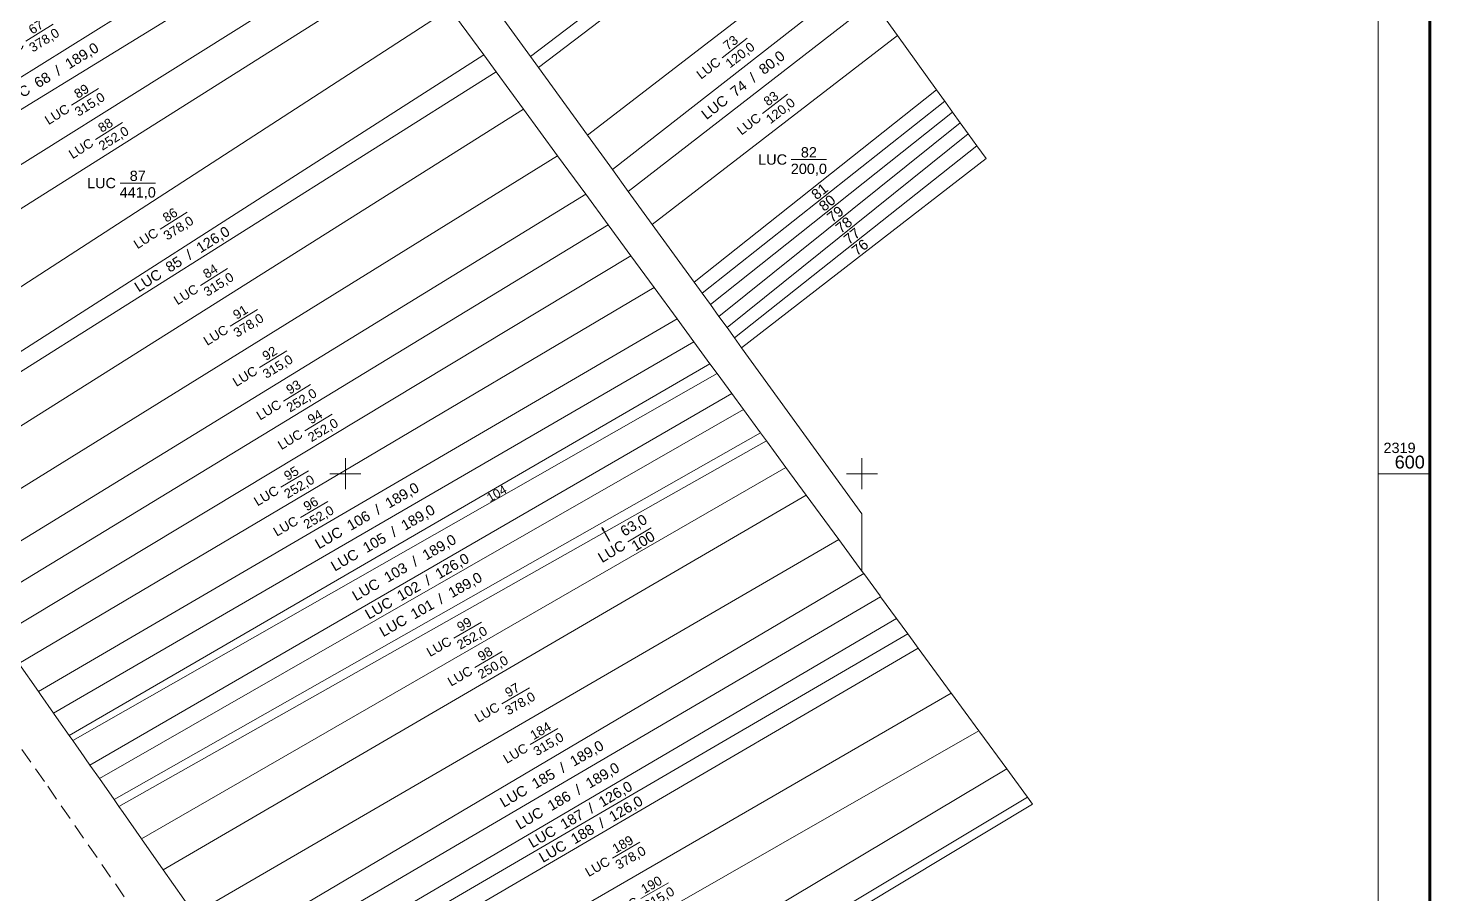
# Model space of a CAD drawing. Header units: metres. Extents: x 591680 to 592121, y 2319362 to 2319832.
# Drawn here: x 591919.3 to 592055, y 2319559.3 to 2319643.2 of the extents above; entities that cross this region are included whole.
import ezdxf
from ezdxf.enums import TextEntityAlignment as Align

# ---------------------------------------------------------------- set-up
doc = ezdxf.new("R2010")
doc.units = ezdxf.units.M
doc.header["$MEASUREMENT"] = 0
doc.linetypes.add('DGN Style 3', pattern=[18.08141, 12.915293, -5.166117])
doc.linetypes.add('{tuong nha}', pattern=[2.3, 1.5, -0.8])
for name, color, linetype, lineweight in [('Level 10', 7, 'Continuous', 0), ('Level 13', 7, 'Continuous', 0), ('Level 2', 7, 'Continuous', 0), ('Level 22', 7, 'Continuous', 0), ('Level 4', 7, 'Continuous', 0), ('Level 63', 7, 'Continuous', 0)]:
    doc.layers.add(name, color=color, linetype=linetype, lineweight=lineweight)
doc.styles.get("Standard").update_dxf_attribs({"font": 'arial.ttf'})
doc.styles.add('Style-Arial', font='arial.ttf')
doc.dimstyles.get("Standard").update_dxf_attribs({"dimtxt": 0.18, "dimasz": 0.18, "dimexe": 0.18, "dimexo": 0.0625, "dimgap": 0.09, "dimtad": 0, "dimtih": 1, "dimtoh": 1, "dimdec": 4, "dimzin": 0, "dimdsep": 46, "dimtxsty": 'Standard', "dimcen": 0.09, "dimadec": 0, "dimazin": 0, "dimtfac": 1, "dimtdec": 4, "dimtofl": 0, "dimtmove": 0, "dimatfit": 3, "dimfxl": 1, "dimtolj": 1, "dimtzin": 0, "dimarcsym": 0})

# ---------------------------------------------------------------- blocks, each defined once
blk = doc.blocks.new('N_Thua_8')
at = {"layer": 'Level 13', "color": 7, "linetype": 'Continuous', "lineweight": 0}
blk.add_line((0, 0), (3.427591, 0), dxfattribs=at)
at = {"layer": 'Level 13', "color": 3, "linetype": 'Continuous', "lineweight": 0}
blk.add_text('LUC', height=1, dxfattribs=at).set_placement((-0.4, 0), align=Align.MIDDLE_RIGHT)
at = {"layer": 'Level 2', "color": 1, "linetype": 'Continuous', "lineweight": 0}
blk.add_text('87', height=1, dxfattribs=at).set_placement((1.713796, 0.2), align=Align.CENTER)
at = {"layer": 'Level 4', "color": 1, "linetype": 'Continuous', "lineweight": 0}
blk.add_text('441,0', height=1, dxfattribs=at).set_placement((1.713796, -0.4), align=Align.TOP_CENTER)
blk = doc.blocks.new('N_Thua_19')
at = {"layer": 'Level 13', "color": 7, "linetype": 'Continuous', "lineweight": 0}
blk.add_line((0, 0), (3.084832, 0), dxfattribs=at)
at = {"layer": 'Level 13', "color": 3, "linetype": 'Continuous', "lineweight": 0}
blk.add_text('LUC', height=0.9, dxfattribs=at).set_placement((-0.4, 0), align=Align.MIDDLE_RIGHT)
at = {"layer": 'Level 2', "color": 1, "linetype": 'Continuous', "lineweight": 0}
blk.add_text('91', height=0.9, dxfattribs=at).set_placement((1.542416, 0.2), align=Align.CENTER)
at = {"layer": 'Level 4', "color": 1, "linetype": 'Continuous', "lineweight": 0}
blk.add_text('378,0', height=0.9, dxfattribs=at).set_placement((1.542416, -0.4), align=Align.TOP_CENTER)
blk = doc.blocks.new('N_Thua_22')
at = {"layer": 'Level 13', "color": 7, "linetype": 'Continuous', "lineweight": 0}
blk.add_line((0, 0), (3.084832, 0), dxfattribs=at)
at = {"layer": 'Level 13', "color": 3, "linetype": 'Continuous', "lineweight": 0}
blk.add_text('LUC', height=0.9, dxfattribs=at).set_placement((-0.4, 0), align=Align.MIDDLE_RIGHT)
at = {"layer": 'Level 2', "color": 1, "linetype": 'Continuous', "lineweight": 0}
blk.add_text('86', height=0.9, dxfattribs=at).set_placement((1.542416, 0.2), align=Align.CENTER)
at = {"layer": 'Level 4', "color": 1, "linetype": 'Continuous', "lineweight": 0}
blk.add_text('378,0', height=0.9, dxfattribs=at).set_placement((1.542416, -0.4), align=Align.TOP_CENTER)
blk = doc.blocks.new('N_Thua_25')
at = {"layer": 'Level 13', "color": 7, "linetype": 'Continuous', "lineweight": 0}
blk.add_line((0, 0), (3.084832, 0), dxfattribs=at)
at = {"layer": 'Level 13', "color": 3, "linetype": 'Continuous', "lineweight": 0}
blk.add_text('LUC', height=0.9, dxfattribs=at).set_placement((-0.4, 0), align=Align.MIDDLE_RIGHT)
at = {"layer": 'Level 2', "color": 1, "linetype": 'Continuous', "lineweight": 0}
blk.add_text('67', height=0.9, dxfattribs=at).set_placement((1.542416, 0.2), align=Align.CENTER)
at = {"layer": 'Level 4', "color": 1, "linetype": 'Continuous', "lineweight": 0}
blk.add_text('378,0', height=0.9, dxfattribs=at).set_placement((1.542416, -0.4), align=Align.TOP_CENTER)
blk = doc.blocks.new('N_Thua_26')
at = {"layer": 'Level 13', "color": 7, "linetype": 'Continuous', "lineweight": 0}
blk.add_line((0, 0), (3.084832, 0), dxfattribs=at)
at = {"layer": 'Level 13', "color": 3, "linetype": 'Continuous', "lineweight": 0}
blk.add_text('LUC', height=0.9, dxfattribs=at).set_placement((-0.4, 0), align=Align.MIDDLE_RIGHT)
at = {"layer": 'Level 2', "color": 1, "linetype": 'Continuous', "lineweight": 0}
blk.add_text('189', height=0.9, dxfattribs=at).set_placement((1.542416, 0.2), align=Align.CENTER)
at = {"layer": 'Level 4', "color": 1, "linetype": 'Continuous', "lineweight": 0}
blk.add_text('378,0', height=0.9, dxfattribs=at).set_placement((1.542416, -0.4), align=Align.TOP_CENTER)
blk = doc.blocks.new('N_Thua_27')
at = {"layer": 'Level 13', "color": 7, "linetype": 'Continuous', "lineweight": 0}
blk.add_line((0, 0), (3.084832, 0), dxfattribs=at)
at = {"layer": 'Level 13', "color": 3, "linetype": 'Continuous', "lineweight": 0}
blk.add_text('LUC', height=0.9, dxfattribs=at).set_placement((-0.4, 0), align=Align.MIDDLE_RIGHT)
at = {"layer": 'Level 2', "color": 1, "linetype": 'Continuous', "lineweight": 0}
blk.add_text('97', height=0.9, dxfattribs=at).set_placement((1.542416, 0.2), align=Align.CENTER)
at = {"layer": 'Level 4', "color": 1, "linetype": 'Continuous', "lineweight": 0}
blk.add_text('378,0', height=0.9, dxfattribs=at).set_placement((1.542416, -0.4), align=Align.TOP_CENTER)
blk = doc.blocks.new('N_Thua_29')
at = {"layer": 'Level 13', "color": 7, "linetype": 'Continuous', "lineweight": 0}
blk.add_line((0, 0), (3.084832, 0), dxfattribs=at)
at = {"layer": 'Level 13', "color": 3, "linetype": 'Continuous', "lineweight": 0}
blk.add_text('LUC', height=0.9, dxfattribs=at).set_placement((-0.4, 0), align=Align.MIDDLE_RIGHT)
at = {"layer": 'Level 2', "color": 1, "linetype": 'Continuous', "lineweight": 0}
blk.add_text('89', height=0.9, dxfattribs=at).set_placement((1.542416, 0.2), align=Align.CENTER)
at = {"layer": 'Level 4', "color": 1, "linetype": 'Continuous', "lineweight": 0}
blk.add_text('315,0', height=0.9, dxfattribs=at).set_placement((1.542416, -0.4), align=Align.TOP_CENTER)
blk = doc.blocks.new('N_Thua_32')
at = {"layer": 'Level 13', "color": 7, "linetype": 'Continuous', "lineweight": 0}
blk.add_line((0, 0), (3.084832, 0), dxfattribs=at)
at = {"layer": 'Level 13', "color": 3, "linetype": 'Continuous', "lineweight": 0}
blk.add_text('LUC', height=0.9, dxfattribs=at).set_placement((-0.4, 0), align=Align.MIDDLE_RIGHT)
at = {"layer": 'Level 2', "color": 1, "linetype": 'Continuous', "lineweight": 0}
blk.add_text('84', height=0.9, dxfattribs=at).set_placement((1.542416, 0.2), align=Align.CENTER)
at = {"layer": 'Level 4', "color": 1, "linetype": 'Continuous', "lineweight": 0}
blk.add_text('315,0', height=0.9, dxfattribs=at).set_placement((1.542416, -0.4), align=Align.TOP_CENTER)
blk = doc.blocks.new('N_Thua_33')
at = {"layer": 'Level 13', "color": 7, "linetype": 'Continuous', "lineweight": 0}
blk.add_line((0, 0), (3.084832, 0), dxfattribs=at)
at = {"layer": 'Level 13', "color": 3, "linetype": 'Continuous', "lineweight": 0}
blk.add_text('LUC', height=0.9, dxfattribs=at).set_placement((-0.4, 0), align=Align.MIDDLE_RIGHT)
at = {"layer": 'Level 2', "color": 1, "linetype": 'Continuous', "lineweight": 0}
blk.add_text('190', height=0.9, dxfattribs=at).set_placement((1.542416, 0.2), align=Align.CENTER)
at = {"layer": 'Level 4', "color": 1, "linetype": 'Continuous', "lineweight": 0}
blk.add_text('315,0', height=0.9, dxfattribs=at).set_placement((1.542416, -0.4), align=Align.TOP_CENTER)
blk = doc.blocks.new('N_Thua_34')
at = {"layer": 'Level 13', "color": 7, "linetype": 'Continuous', "lineweight": 0}
blk.add_line((0, 0), (3.084832, 0), dxfattribs=at)
at = {"layer": 'Level 13', "color": 3, "linetype": 'Continuous', "lineweight": 0}
blk.add_text('LUC', height=0.9, dxfattribs=at).set_placement((-0.4, 0), align=Align.MIDDLE_RIGHT)
at = {"layer": 'Level 2', "color": 1, "linetype": 'Continuous', "lineweight": 0}
blk.add_text('92', height=0.9, dxfattribs=at).set_placement((1.542416, 0.2), align=Align.CENTER)
at = {"layer": 'Level 4', "color": 1, "linetype": 'Continuous', "lineweight": 0}
blk.add_text('315,0', height=0.9, dxfattribs=at).set_placement((1.542416, -0.4), align=Align.TOP_CENTER)
blk = doc.blocks.new('N_Thua_35')
at = {"layer": 'Level 13', "color": 7, "linetype": 'Continuous', "lineweight": 0}
blk.add_line((0, 0), (3.084832, 0), dxfattribs=at)
at = {"layer": 'Level 13', "color": 3, "linetype": 'Continuous', "lineweight": 0}
blk.add_text('LUC', height=0.9, dxfattribs=at).set_placement((-0.4, 0), align=Align.MIDDLE_RIGHT)
at = {"layer": 'Level 2', "color": 1, "linetype": 'Continuous', "lineweight": 0}
blk.add_text('184', height=0.9, dxfattribs=at).set_placement((1.542416, 0.2), align=Align.CENTER)
at = {"layer": 'Level 4', "color": 1, "linetype": 'Continuous', "lineweight": 0}
blk.add_text('315,0', height=0.9, dxfattribs=at).set_placement((1.542416, -0.4), align=Align.TOP_CENTER)
blk = doc.blocks.new('N_Thua_48')
at = {"layer": 'Level 13', "color": 7, "linetype": 'Continuous', "lineweight": 0}
blk.add_line((0, 0), (3.084832, 0), dxfattribs=at)
at = {"layer": 'Level 13', "color": 3, "linetype": 'Continuous', "lineweight": 0}
blk.add_text('LUC', height=0.9, dxfattribs=at).set_placement((-0.4, 0), align=Align.MIDDLE_RIGHT)
at = {"layer": 'Level 2', "color": 1, "linetype": 'Continuous', "lineweight": 0}
blk.add_text('93', height=0.9, dxfattribs=at).set_placement((1.542416, 0.2), align=Align.CENTER)
at = {"layer": 'Level 4', "color": 1, "linetype": 'Continuous', "lineweight": 0}
blk.add_text('252,0', height=0.9, dxfattribs=at).set_placement((1.542416, -0.4), align=Align.TOP_CENTER)
blk = doc.blocks.new('N_Thua_50')
at = {"layer": 'Level 13', "color": 7, "linetype": 'Continuous', "lineweight": 0}
blk.add_line((0, 0), (3.084832, 0), dxfattribs=at)
at = {"layer": 'Level 13', "color": 3, "linetype": 'Continuous', "lineweight": 0}
blk.add_text('LUC', height=0.9, dxfattribs=at).set_placement((-0.4, 0), align=Align.MIDDLE_RIGHT)
at = {"layer": 'Level 2', "color": 1, "linetype": 'Continuous', "lineweight": 0}
blk.add_text('99', height=0.9, dxfattribs=at).set_placement((1.542416, 0.2), align=Align.CENTER)
at = {"layer": 'Level 4', "color": 1, "linetype": 'Continuous', "lineweight": 0}
blk.add_text('252,0', height=0.9, dxfattribs=at).set_placement((1.542416, -0.4), align=Align.TOP_CENTER)
blk = doc.blocks.new('N_Thua_51')
at = {"layer": 'Level 13', "color": 7, "linetype": 'Continuous', "lineweight": 0}
blk.add_line((0, 0), (3.084832, 0), dxfattribs=at)
at = {"layer": 'Level 13', "color": 3, "linetype": 'Continuous', "lineweight": 0}
blk.add_text('LUC', height=0.9, dxfattribs=at).set_placement((-0.4, 0), align=Align.MIDDLE_RIGHT)
at = {"layer": 'Level 2', "color": 1, "linetype": 'Continuous', "lineweight": 0}
blk.add_text('96', height=0.9, dxfattribs=at).set_placement((1.542416, 0.2), align=Align.CENTER)
at = {"layer": 'Level 4', "color": 1, "linetype": 'Continuous', "lineweight": 0}
blk.add_text('252,0', height=0.9, dxfattribs=at).set_placement((1.542416, -0.4), align=Align.TOP_CENTER)
blk = doc.blocks.new('N_Thua_52')
at = {"layer": 'Level 13', "color": 7, "linetype": 'Continuous', "lineweight": 0}
blk.add_line((0, 0), (3.084832, 0), dxfattribs=at)
at = {"layer": 'Level 13', "color": 3, "linetype": 'Continuous', "lineweight": 0}
blk.add_text('LUC', height=0.9, dxfattribs=at).set_placement((-0.4, 0), align=Align.MIDDLE_RIGHT)
at = {"layer": 'Level 2', "color": 1, "linetype": 'Continuous', "lineweight": 0}
blk.add_text('88', height=0.9, dxfattribs=at).set_placement((1.542416, 0.2), align=Align.CENTER)
at = {"layer": 'Level 4', "color": 1, "linetype": 'Continuous', "lineweight": 0}
blk.add_text('252,0', height=0.9, dxfattribs=at).set_placement((1.542416, -0.4), align=Align.TOP_CENTER)
blk = doc.blocks.new('N_Thua_53')
at = {"layer": 'Level 13', "color": 7, "linetype": 'Continuous', "lineweight": 0}
blk.add_line((0, 0), (3.084832, 0), dxfattribs=at)
at = {"layer": 'Level 13', "color": 3, "linetype": 'Continuous', "lineweight": 0}
blk.add_text('LUC', height=0.9, dxfattribs=at).set_placement((-0.4, 0), align=Align.MIDDLE_RIGHT)
at = {"layer": 'Level 2', "color": 1, "linetype": 'Continuous', "lineweight": 0}
blk.add_text('95', height=0.9, dxfattribs=at).set_placement((1.542416, 0.2), align=Align.CENTER)
at = {"layer": 'Level 4', "color": 1, "linetype": 'Continuous', "lineweight": 0}
blk.add_text('252,0', height=0.9, dxfattribs=at).set_placement((1.542416, -0.4), align=Align.TOP_CENTER)
blk = doc.blocks.new('N_Thua_54')
at = {"layer": 'Level 13', "color": 7, "linetype": 'Continuous', "lineweight": 0}
blk.add_line((0, 0), (3.084832, 0), dxfattribs=at)
at = {"layer": 'Level 13', "color": 3, "linetype": 'Continuous', "lineweight": 0}
blk.add_text('LUC', height=0.9, dxfattribs=at).set_placement((-0.4, 0), align=Align.MIDDLE_RIGHT)
at = {"layer": 'Level 2', "color": 1, "linetype": 'Continuous', "lineweight": 0}
blk.add_text('94', height=0.9, dxfattribs=at).set_placement((1.542416, 0.2), align=Align.CENTER)
at = {"layer": 'Level 4', "color": 1, "linetype": 'Continuous', "lineweight": 0}
blk.add_text('252,0', height=0.9, dxfattribs=at).set_placement((1.542416, -0.4), align=Align.TOP_CENTER)
blk = doc.blocks.new('N_Thua_55')
at = {"layer": 'Level 13', "color": 7, "linetype": 'Continuous', "lineweight": 0}
blk.add_line((0, 0), (3.084832, 0), dxfattribs=at)
at = {"layer": 'Level 13', "color": 3, "linetype": 'Continuous', "lineweight": 0}
blk.add_text('LUC', height=0.9, dxfattribs=at).set_placement((-0.4, 0), align=Align.MIDDLE_RIGHT)
at = {"layer": 'Level 2', "color": 1, "linetype": 'Continuous', "lineweight": 0}
blk.add_text('98', height=0.9, dxfattribs=at).set_placement((1.542416, 0.2), align=Align.CENTER)
at = {"layer": 'Level 4', "color": 1, "linetype": 'Continuous', "lineweight": 0}
blk.add_text('250,0', height=0.9, dxfattribs=at).set_placement((1.542416, -0.4), align=Align.TOP_CENTER)
blk = doc.blocks.new('N_Thua_64')
at = {"layer": 'Level 13', "color": 7, "linetype": 'Continuous', "lineweight": 0}
blk.add_line((0, 0), (3.427591, 0), dxfattribs=at)
at = {"layer": 'Level 13', "color": 3, "linetype": 'Continuous', "lineweight": 0}
blk.add_text('LUC', height=1, dxfattribs=at).set_placement((-0.4, 0), align=Align.MIDDLE_RIGHT)
at = {"layer": 'Level 2', "color": 1, "linetype": 'Continuous', "lineweight": 0}
blk.add_text('82', height=1, dxfattribs=at).set_placement((1.713796, 0.2), align=Align.CENTER)
at = {"layer": 'Level 4', "color": 1, "linetype": 'Continuous', "lineweight": 0}
blk.add_text('200,0', height=1, dxfattribs=at).set_placement((1.713796, -0.4), align=Align.TOP_CENTER)
blk = doc.blocks.new('N_Th1')
at = {"layer": 'Level 13', "color": 3, "linetype": 'Continuous', "lineweight": 0}
blk.add_text('LUC', height=1, dxfattribs=at).set_placement((-1.9334, 0), align=Align.MIDDLE_RIGHT)
at = {"layer": 'Level 13', "color": 7, "linetype": 'Continuous', "lineweight": 0}
blk.add_text('/', height=1, dxfattribs=at).set_placement((1.9334, 0), align=Align.MIDDLE_LEFT)
at = {"layer": 'Level 2', "color": 1, "linetype": 'Continuous', "lineweight": 0}
blk.add_text('103', height=1, dxfattribs=at).set_placement((0, 0), align=Align.MIDDLE_CENTER)
at = {"layer": 'Level 4', "color": 1, "linetype": 'Continuous', "lineweight": 0}
blk.add_text('189,0', height=1, dxfattribs=at).set_placement((3.1222, 0), align=Align.MIDDLE_LEFT)
blk = doc.blocks.new('N_Th1_1')
at = {"layer": 'Level 13', "color": 3, "linetype": 'Continuous', "lineweight": 0}
blk.add_text('LUC', height=1, dxfattribs=at).set_placement((-1.93725, 0), align=Align.MIDDLE_RIGHT)
at = {"layer": 'Level 13', "color": 7, "linetype": 'Continuous', "lineweight": 0}
blk.add_text('/', height=1, dxfattribs=at).set_placement((1.93725, 0), align=Align.MIDDLE_LEFT)
at = {"layer": 'Level 2', "color": 1, "linetype": 'Continuous', "lineweight": 0}
blk.add_text('105', height=1, dxfattribs=at).set_placement((0, 0), align=Align.MIDDLE_CENTER)
at = {"layer": 'Level 4', "color": 1, "linetype": 'Continuous', "lineweight": 0}
blk.add_text('189,0', height=1, dxfattribs=at).set_placement((3.12605, 0), align=Align.MIDDLE_LEFT)
blk = doc.blocks.new('N_Th1_2')
at = {"layer": 'Level 13', "color": 3, "linetype": 'Continuous', "lineweight": 0}
blk.add_text('LUC', height=1, dxfattribs=at).set_placement((-1.8366, 0), align=Align.MIDDLE_RIGHT)
at = {"layer": 'Level 13', "color": 7, "linetype": 'Continuous', "lineweight": 0}
blk.add_text('/', height=1, dxfattribs=at).set_placement((1.8366, 0), align=Align.MIDDLE_LEFT)
at = {"layer": 'Level 2', "color": 1, "linetype": 'Continuous', "lineweight": 0}
blk.add_text('101', height=1, dxfattribs=at).set_placement((0, 0), align=Align.MIDDLE_CENTER)
at = {"layer": 'Level 4', "color": 1, "linetype": 'Continuous', "lineweight": 0}
blk.add_text('189,0', height=1, dxfattribs=at).set_placement((3.0254, 0), align=Align.MIDDLE_LEFT)
blk = doc.blocks.new('N_Th1_6')
at = {"layer": 'Level 13', "color": 3, "linetype": 'Continuous', "lineweight": 0}
blk.add_text('LUC', height=1, dxfattribs=at).set_placement((-1.54585, 0), align=Align.MIDDLE_RIGHT)
at = {"layer": 'Level 13', "color": 7, "linetype": 'Continuous', "lineweight": 0}
blk.add_text('/', height=1, dxfattribs=at).set_placement((1.54585, 0), align=Align.MIDDLE_LEFT)
at = {"layer": 'Level 2', "color": 1, "linetype": 'Continuous', "lineweight": 0}
blk.add_text('68', height=1, dxfattribs=at).set_placement((0, 0), align=Align.MIDDLE_CENTER)
at = {"layer": 'Level 4', "color": 1, "linetype": 'Continuous', "lineweight": 0}
blk.add_text('189,0', height=1, dxfattribs=at).set_placement((2.73465, 0), align=Align.MIDDLE_LEFT)
blk = doc.blocks.new('N_Th1_7')
at = {"layer": 'Level 13', "color": 3, "linetype": 'Continuous', "lineweight": 0}
blk.add_text('LUC', height=1, dxfattribs=at).set_placement((-1.93345, 0), align=Align.MIDDLE_RIGHT)
at = {"layer": 'Level 13', "color": 7, "linetype": 'Continuous', "lineweight": 0}
blk.add_text('/', height=1, dxfattribs=at).set_placement((1.93345, 0), align=Align.MIDDLE_LEFT)
at = {"layer": 'Level 2', "color": 1, "linetype": 'Continuous', "lineweight": 0}
blk.add_text('106', height=1, dxfattribs=at).set_placement((0, 0), align=Align.MIDDLE_CENTER)
at = {"layer": 'Level 4', "color": 1, "linetype": 'Continuous', "lineweight": 0}
blk.add_text('189,0', height=1, dxfattribs=at).set_placement((3.12225, 0), align=Align.MIDDLE_LEFT)
blk = doc.blocks.new('N_Th1_8')
at = {"layer": 'Level 13', "color": 3, "linetype": 'Continuous', "lineweight": 0}
blk.add_text('LUC', height=1, dxfattribs=at).set_placement((-1.9372, 0), align=Align.MIDDLE_RIGHT)
at = {"layer": 'Level 13', "color": 7, "linetype": 'Continuous', "lineweight": 0}
blk.add_text('/', height=1, dxfattribs=at).set_placement((1.9372, 0), align=Align.MIDDLE_LEFT)
at = {"layer": 'Level 2', "color": 1, "linetype": 'Continuous', "lineweight": 0}
blk.add_text('185', height=1, dxfattribs=at).set_placement((0, 0), align=Align.MIDDLE_CENTER)
at = {"layer": 'Level 4', "color": 1, "linetype": 'Continuous', "lineweight": 0}
blk.add_text('189,0', height=1, dxfattribs=at).set_placement((3.126, 0), align=Align.MIDDLE_LEFT)
blk = doc.blocks.new('N_Th1_9')
at = {"layer": 'Level 13', "color": 3, "linetype": 'Continuous', "lineweight": 0}
blk.add_text('LUC', height=1, dxfattribs=at).set_placement((-1.93345, 0), align=Align.MIDDLE_RIGHT)
at = {"layer": 'Level 13', "color": 7, "linetype": 'Continuous', "lineweight": 0}
blk.add_text('/', height=1, dxfattribs=at).set_placement((1.93345, 0), align=Align.MIDDLE_LEFT)
at = {"layer": 'Level 2', "color": 1, "linetype": 'Continuous', "lineweight": 0}
blk.add_text('186', height=1, dxfattribs=at).set_placement((0, 0), align=Align.MIDDLE_CENTER)
at = {"layer": 'Level 4', "color": 1, "linetype": 'Continuous', "lineweight": 0}
blk.add_text('189,0', height=1, dxfattribs=at).set_placement((3.12235, 0), align=Align.MIDDLE_LEFT)
blk = doc.blocks.new('N_Th1_14')
at = {"layer": 'Level 13', "color": 3, "linetype": 'Continuous', "lineweight": 0}
blk.add_text('LUC', height=1, dxfattribs=at).set_placement((-1.9281, 0), align=Align.MIDDLE_RIGHT)
at = {"layer": 'Level 13', "color": 7, "linetype": 'Continuous', "lineweight": 0}
blk.add_text('/', height=1, dxfattribs=at).set_placement((1.9281, 0), align=Align.MIDDLE_LEFT)
at = {"layer": 'Level 2', "color": 1, "linetype": 'Continuous', "lineweight": 0}
blk.add_text('102', height=1, dxfattribs=at).set_placement((0, 0), align=Align.MIDDLE_CENTER)
at = {"layer": 'Level 4', "color": 1, "linetype": 'Continuous', "lineweight": 0}
blk.add_text('126,0', height=1, dxfattribs=at).set_placement((3.1169, 0), align=Align.MIDDLE_LEFT)
blk = doc.blocks.new('N_Th1_15')
at = {"layer": 'Level 13', "color": 3, "linetype": 'Continuous', "lineweight": 0}
blk.add_text('LUC', height=1, dxfattribs=at).set_placement((-1.9334, 0), align=Align.MIDDLE_RIGHT)
at = {"layer": 'Level 13', "color": 7, "linetype": 'Continuous', "lineweight": 0}
blk.add_text('/', height=1, dxfattribs=at).set_placement((1.9334, 0), align=Align.MIDDLE_LEFT)
at = {"layer": 'Level 2', "color": 1, "linetype": 'Continuous', "lineweight": 0}
blk.add_text('187', height=1, dxfattribs=at).set_placement((0, 0), align=Align.MIDDLE_CENTER)
at = {"layer": 'Level 4', "color": 1, "linetype": 'Continuous', "lineweight": 0}
blk.add_text('126,0', height=1, dxfattribs=at).set_placement((3.1222, 0), align=Align.MIDDLE_LEFT)
blk = doc.blocks.new('N_Th1_18')
at = {"layer": 'Level 13', "color": 3, "linetype": 'Continuous', "lineweight": 0}
blk.add_text('LUC', height=1, dxfattribs=at).set_placement((-1.9342, 0), align=Align.MIDDLE_RIGHT)
at = {"layer": 'Level 13', "color": 7, "linetype": 'Continuous', "lineweight": 0}
blk.add_text('/', height=1, dxfattribs=at).set_placement((1.9342, 0), align=Align.MIDDLE_LEFT)
at = {"layer": 'Level 2', "color": 1, "linetype": 'Continuous', "lineweight": 0}
blk.add_text('188', height=1, dxfattribs=at).set_placement((0, 0), align=Align.MIDDLE_CENTER)
at = {"layer": 'Level 4', "color": 1, "linetype": 'Continuous', "lineweight": 0}
blk.add_text('126,0', height=1, dxfattribs=at).set_placement((3.123, 0), align=Align.MIDDLE_LEFT)
blk = doc.blocks.new('N_Th1_19')
at = {"layer": 'Level 13', "color": 3, "linetype": 'Continuous', "lineweight": 0}
blk.add_text('LUC', height=1, dxfattribs=at).set_placement((-1.5489, 0), align=Align.MIDDLE_RIGHT)
at = {"layer": 'Level 13', "color": 7, "linetype": 'Continuous', "lineweight": 0}
blk.add_text('/', height=1, dxfattribs=at).set_placement((1.5489, 0), align=Align.MIDDLE_LEFT)
at = {"layer": 'Level 2', "color": 1, "linetype": 'Continuous', "lineweight": 0}
blk.add_text('85', height=1, dxfattribs=at).set_placement((0, 0), align=Align.MIDDLE_CENTER)
at = {"layer": 'Level 4', "color": 1, "linetype": 'Continuous', "lineweight": 0}
blk.add_text('126,0', height=1, dxfattribs=at).set_placement((2.7377, 0), align=Align.MIDDLE_LEFT)
blk = doc.blocks.new('N_Thua_79')
at = {"layer": 'Level 13', "color": 7, "linetype": 'Continuous', "lineweight": 0}
blk.add_line((0, 0), (3.084832, 0), dxfattribs=at)
at = {"layer": 'Level 13', "color": 3, "linetype": 'Continuous', "lineweight": 0}
blk.add_text('LUC', height=0.9, dxfattribs=at).set_placement((-0.4, 0), align=Align.MIDDLE_RIGHT)
at = {"layer": 'Level 2', "color": 1, "linetype": 'Continuous', "lineweight": 0}
blk.add_text('73', height=0.9, dxfattribs=at).set_placement((1.542416, 0.2), align=Align.CENTER)
at = {"layer": 'Level 4', "color": 1, "linetype": 'Continuous', "lineweight": 0}
blk.add_text('120,0', height=0.9, dxfattribs=at).set_placement((1.542416, -0.4), align=Align.TOP_CENTER)
blk = doc.blocks.new('N_Thua_85')
at = {"layer": 'Level 13', "color": 7, "linetype": 'Continuous', "lineweight": 0}
blk.add_line((0, 0), (3.084832, 0), dxfattribs=at)
at = {"layer": 'Level 13', "color": 3, "linetype": 'Continuous', "lineweight": 0}
blk.add_text('LUC', height=0.9, dxfattribs=at).set_placement((-0.4, 0), align=Align.MIDDLE_RIGHT)
at = {"layer": 'Level 2', "color": 1, "linetype": 'Continuous', "lineweight": 0}
blk.add_text('83', height=0.9, dxfattribs=at).set_placement((1.542416, 0.2), align=Align.CENTER)
at = {"layer": 'Level 4', "color": 1, "linetype": 'Continuous', "lineweight": 0}
blk.add_text('120,0', height=0.9, dxfattribs=at).set_placement((1.542416, -0.4), align=Align.TOP_CENTER)
blk = doc.blocks.new('N_Th1_49')
at = {"layer": 'Level 13', "color": 3, "linetype": 'Continuous', "lineweight": 0}
blk.add_text('LUC', height=1, dxfattribs=at).set_placement((-1.5428, 0), align=Align.MIDDLE_RIGHT)
at = {"layer": 'Level 13', "color": 7, "linetype": 'Continuous', "lineweight": 0}
blk.add_text('/', height=1, dxfattribs=at).set_placement((1.5428, 0), align=Align.MIDDLE_LEFT)
at = {"layer": 'Level 2', "color": 1, "linetype": 'Continuous', "lineweight": 0}
blk.add_text('74', height=1, dxfattribs=at).set_placement((0, 0), align=Align.MIDDLE_CENTER)
at = {"layer": 'Level 4', "color": 1, "linetype": 'Continuous', "lineweight": 0}
blk.add_text('80,0', height=1, dxfattribs=at).set_placement((2.7316, 0), align=Align.MIDDLE_LEFT)
blk = doc.blocks.new('N_TNho_29')
at = {"layer": 'Level 2', "color": 1, "linetype": 'Continuous', "lineweight": 0}
blk.add_text('104', height=0.85, dxfattribs=at).set_placement((0, 0), align=Align.MIDDLE_CENTER)
blk = doc.blocks.new('N_TNho_33')
at = {"layer": 'Level 2', "color": 1, "linetype": 'Continuous', "lineweight": 0}
blk.add_text('76', height=1, dxfattribs=at).set_placement((0, 0), align=Align.MIDDLE_CENTER)
blk = doc.blocks.new('N_TNho_36')
at = {"layer": 'Level 2', "color": 1, "linetype": 'Continuous', "lineweight": 0}
blk.add_text('78', height=1, dxfattribs=at).set_placement((0, 0), align=Align.MIDDLE_CENTER)
blk = doc.blocks.new('N_TNho_37')
at = {"layer": 'Level 2', "color": 1, "linetype": 'Continuous', "lineweight": 0}
blk.add_text('77', height=1, dxfattribs=at).set_placement((0, 0), align=Align.MIDDLE_CENTER)
blk = doc.blocks.new('N_TNho_38')
at = {"layer": 'Level 2', "color": 1, "linetype": 'Continuous', "lineweight": 0}
blk.add_text('79', height=1, dxfattribs=at).set_placement((0, 0), align=Align.MIDDLE_CENTER)
blk = doc.blocks.new('N_TNho_39')
at = {"layer": 'Level 2', "color": 1, "linetype": 'Continuous', "lineweight": 0}
blk.add_text('81', height=1, dxfattribs=at).set_placement((0, 0), align=Align.MIDDLE_CENTER)
blk = doc.blocks.new('N_TNho_40')
at = {"layer": 'Level 2', "color": 1, "linetype": 'Continuous', "lineweight": 0}
blk.add_text('80', height=1, dxfattribs=at).set_placement((0, 0), align=Align.MIDDLE_CENTER)
blk = doc.blocks.new('N_Thua_94')
at = {"layer": 'Level 13', "color": 7, "linetype": 'Continuous', "lineweight": 0}
blk.add_line((0, 0), (2.650915, 0), dxfattribs=at)
at = {"layer": 'Level 13', "color": 3, "linetype": 'Continuous', "lineweight": 0, "extrusion": (0, 0, -1)}
blk.add_text('LUC', height=1, rotation=180, dxfattribs=at).set_placement((0.4, -0.016768), align=Align.MIDDLE_RIGHT)
at = {"layer": 'Level 2', "color": 1, "linetype": 'Continuous', "lineweight": 70, "extrusion": (0, 0, -1)}
blk.add_text('100', height=1, rotation=180, dxfattribs=at).set_placement((-1.325457, 0.183232), align=Align.TOP_CENTER)
at = {"layer": 'Level 4', "color": 1, "linetype": 'Continuous', "lineweight": 0, "extrusion": (0, 0, -1)}
blk.add_text('63,0', height=1, rotation=180, dxfattribs=at).set_placement((-1.325457, -0.598171), align=Align.CENTER)
blk = doc.blocks.new('TerminatorOpen_0.5')
at = {"color": 0, "linetype": 'ByBlock', "lineweight": -2}
for q in [(-1, 0.25), (-1, 0), (-1, -0.25)]:
    blk.add_line((0, 0), q, dxfattribs=at)

msp = doc.modelspace()

# ---------------------------------------------------------------- linework, layer by layer
at = {"layer": 'Level 10', "color": 7, "linetype": 'Continuous', "lineweight": 0, "flags": 128}
for points in [[(591890.759789, 2319621.061317), (591950.406209, 2319658.28287)], [(591967.914349, 2319640.414588), (591991.794638, 2319658.590368)], [(591968.698591, 2319639.331968), (591992.572082, 2319657.511361)], [(591892.148738, 2319619.077074), (591952.157279, 2319655.891772)], [(591894.908852, 2319615.133994), (591954.610585, 2319652.541767)], [(591973.446069, 2319632.778225), (591997.19864, 2319651.090207)], [(591897.029558, 2319612.104368), (591956.658177, 2319649.745767)], [(591962.491446, 2319647.900733), (591967.914349, 2319640.414588)], [(591975.857466, 2319629.449369), (591999.4769, 2319647.928233)], [(591977.383564, 2319627.342639), (592001.077868, 2319645.706265)], [(592001.077868, 2319645.706265), (592003.445239, 2319642.420615)], [(591900.857917, 2319606.635202), (591960.109616, 2319645.032804)], [(591960.109616, 2319645.032804), (591963.389888, 2319640.553571)], [(591979.708175, 2319624.133587), (592003.445239, 2319642.420615)], [(592003.445239, 2319642.420615), (592007.226296, 2319637.172923)], [(591903.816498, 2319602.408594), (591963.389888, 2319640.553571)], [(591963.389888, 2319640.553571), (591964.589692, 2319638.91523)], [(591967.914349, 2319640.414588), (591968.698591, 2319639.331968)], [(591904.697382, 2319601.150169), (591964.589692, 2319638.91523)], [(591964.589692, 2319638.91523), (591967.227487, 2319635.313303)], [(591968.698591, 2319639.331968), (591973.446069, 2319632.778225)], [(591983.750943, 2319618.552675), (592007.226296, 2319637.172923)], [(591984.525205, 2319617.483831), (592008.017324, 2319636.075063)], [(592007.226296, 2319637.172923), (592008.004914, 2319636.092287), (592008.017324, 2319636.075063)], [(592008.017324, 2319636.075063), (592008.378622, 2319635.573621), (592008.492787, 2319635.415173), (592008.775093, 2319635.023363)], [(591907.24536, 2319597.510145), (591967.227487, 2319635.313303)], [(591967.227487, 2319635.313303), (591970.543851, 2319630.784786)], [(591985.332964, 2319616.368745), (592008.775093, 2319635.023363)], [(592008.775093, 2319635.023363), (592009.518986, 2319633.990921)], [(591986.154796, 2319615.234232), (592009.518986, 2319633.990921)], [(592009.518986, 2319633.990921), (592010.300473, 2319632.906303)], [(591973.446069, 2319632.778225), (591975.857466, 2319629.449369)], [(591986.939253, 2319614.151314), (592010.300473, 2319632.906303)], [(592010.300473, 2319632.906303), (592011.143993, 2319631.735591)], [(591910.14752, 2319593.36414), (591970.543851, 2319630.784786)], [(591970.543851, 2319630.784786), (591973.265574, 2319627.068254)], [(591987.661542, 2319613.154217), (592011.143993, 2319631.735591)], [(591988.351534, 2319612.201705), (592012.019936, 2319630.519878), (592011.143993, 2319631.735591)], [(591975.857466, 2319629.449369), (591977.383564, 2319627.342639)], [(591912.59919, 2319589.861701), (591973.265574, 2319627.068254)], [(591973.265574, 2319627.068254), (591975.440521, 2319624.09835)], [(591977.383564, 2319627.342639), (591979.708175, 2319624.133587)], [(591914.557922, 2319587.063471), (591975.440521, 2319624.09835)], [(591975.440521, 2319624.09835), (591977.642433, 2319621.091624)], [(591979.708175, 2319624.133587), (591983.750943, 2319618.552675)], [(591916.486191, 2319584.30876), (591977.642433, 2319621.091624)], [(591977.642433, 2319621.091624), (591979.885838, 2319618.028239)], [(591983.750943, 2319618.552675), (591984.525205, 2319617.483831)], [(591918.36996, 2319581.61762), (591979.885838, 2319618.028239)], [(591979.885838, 2319618.028239), (591982.103231, 2319615.000374)], [(591984.525205, 2319617.483831), (591985.332964, 2319616.368745)], [(591985.332964, 2319616.368745), (591986.154796, 2319615.234232)], [(591920.274698, 2319578.896525), (591982.103231, 2319615.000374)], [(591982.103231, 2319615.000374), (591983.730632, 2319612.778147)], [(591986.154796, 2319615.234232), (591986.939253, 2319614.151314)], [(591986.939253, 2319614.151314), (591987.661542, 2319613.154217)], [(591921.734964, 2319576.810399), (591983.730632, 2319612.778147)], [(591983.730632, 2319612.778147), (591985.288835, 2319610.650411)], [(591987.661542, 2319613.154217), (591988.351534, 2319612.201705)], [(591988.351534, 2319612.201705), (592000, 2319596.121367)], [(591923.259816, 2319574.632007), (591985.288835, 2319610.650411)], [(591985.288835, 2319610.650411), (591985.980583, 2319609.705824)], [(591923.600642, 2319574.145105), (591985.980583, 2319609.705824)], [(591985.980583, 2319609.705824), (591987.398653, 2319607.76944)], [(591925.258051, 2319571.777341), (591987.398653, 2319607.76944)], [(591987.398653, 2319607.76944), (591988.53544, 2319606.21715)], [(591926.176313, 2319570.465519), (591988.53544, 2319606.21715)], [(591988.53544, 2319606.21715), (591990.195088, 2319603.950889)], [(591927.595793, 2319568.43766), (591990.195088, 2319603.950889)], [(591990.195088, 2319603.950889), (591990.755406, 2319603.185771)], [(591928.061585, 2319567.772232), (591990.755406, 2319603.185771)], [(591990.755406, 2319603.185771), (591992.648246, 2319600.601085)], [(591930.259278, 2319564.632623), (591992.648246, 2319600.601085)], [(591992.648246, 2319600.601085), (591994.60881, 2319597.923922)], [(591932.355233, 2319561.638356), (591994.60881, 2319597.923922)], [(591994.60881, 2319597.923922), (591997.75767, 2319593.624133)], [(591935.337834, 2319557.377433), (591997.75767, 2319593.624133)], [(591997.75767, 2319593.624133), (592000, 2319590.562217), (592000.177866, 2319590.31934)], [(591938.013571, 2319553.554894), (592000.177866, 2319590.31934)], [(592000.177866, 2319590.31934), (592001.755732, 2319588.164754), (592001.815309, 2319588.083401)], [(591939.436399, 2319551.522251), (592001.815309, 2319588.083401)], [(592001.815309, 2319588.083401), (592003.349281, 2319585.988752)], [(591940.957057, 2319549.34985), (592003.349281, 2319585.988752)], [(592003.349281, 2319585.988752), (592004.447598, 2319584.488993)], [(591941.896232, 2319548.008153), (592004.447598, 2319584.488993)], [(592004.447598, 2319584.488993), (592004.960867, 2319583.78812), (592005.462781, 2319583.102753)], [(591942.914937, 2319546.552838), (592005.462781, 2319583.102753)], [(592005.462781, 2319583.102753), (592008.645013, 2319578.757393)], [(591918.36996, 2319581.61762), (591920.274698, 2319578.896525)], [(591920.274698, 2319578.896525), (591920.472498, 2319578.613949), (591921.734964, 2319576.810399)], [(591945.832334, 2319542.385066), (592008.645013, 2319578.757393)], [(592008.645013, 2319578.757393), (592008.678119, 2319578.712187), (592011.334138, 2319575.085375)], [(591921.734964, 2319576.810399), (591922.255459, 2319576.066824), (591923.259816, 2319574.632007)], [(591948.220365, 2319538.973541), (592011.334138, 2319575.085375)], [(592011.334138, 2319575.085375), (592011.428633, 2319574.956342), (592014.016896, 2319571.422051)], [(591923.259816, 2319574.632007), (591923.600642, 2319574.145105)], [(591923.600642, 2319574.145105), (591923.941764, 2319573.65778), (591924.344566, 2319573.08234), (591925.258051, 2319571.777341)], [(591925.258051, 2319571.777341), (591926.176313, 2319570.465519)], [(591951.604597, 2319534.138852), (592014.016896, 2319571.422051)], [(592014.016896, 2319571.422051), (592015.926603, 2319568.814333), (592015.966823, 2319568.759413), (592016.033027, 2319568.669011)], [(591926.176313, 2319570.465519), (591927.595793, 2319568.43766)], [(591927.595793, 2319568.43766), (591928.061585, 2319567.772232)], [(591953.635203, 2319531.237942), (592016.033027, 2319568.669011)], [(591953.635203, 2319531.237942), (591953.699776, 2319531.145694), (591953.738659, 2319531.090145), (591954.150307, 2319530.502067), (592000, 2319558.058156), (592016.528755, 2319567.992091), (592016.033027, 2319568.669011)], [(591928.061585, 2319567.772232), (591928.479456, 2319567.175265), (591930.259278, 2319564.632623)], [(591930.259278, 2319564.632623), (591932.355233, 2319561.638356)], [(591932.355233, 2319561.638356), (591935.337834, 2319557.377433)]]:
    msp.add_lwpolyline(points, dxfattribs=at)
at = {"layer": 'Level 10', "color": 7, "linetype": 'DGN Style 3', "lineweight": 0, "flags": 128}
msp.add_lwpolyline([(592000, 2319590.562217), (592000, 2319596.121367)], dxfattribs=at)
at = {"layer": 'Level 22', "color": 7, "linetype": '{tuong nha}', "lineweight": 0}
for p, q in [((591910.724, 2319584.569), (591921.175, 2319569.721)), ((591910.724, 2319584.569), (591921.175, 2319569.721)), ((591910.724, 2319584.569), (591921.175, 2319569.721)), ((591921.175, 2319569.721), (591930.266, 2319556.586)), ((591921.175, 2319569.721), (591930.266, 2319556.586)), ((591921.175, 2319569.721), (591930.266, 2319556.586))]:
    msp.add_line(p, q, dxfattribs=at)
at = {"layer": 'Level 63', "color": 7, "linetype": 'Continuous', "lineweight": 0}
for p, q in [((591950, 2319601.5), (591950, 2319598.5)), ((592000, 2319601.5), (592000, 2319598.5)), ((591948.5, 2319600), (591951.5, 2319600)), ((591998.5, 2319600), (592001.5, 2319600)), ((592050, 2319600), (592055, 2319600))]:
    msp.add_line(p, q, dxfattribs=at)
at = {"layer": 'Level 63', "color": 7, "linetype": 'Continuous', "lineweight": 140, "flags": 128}
msp.add_lwpolyline([(591695, 2319805), (592055, 2319805), (592055, 2319445), (591695, 2319445), (591695, 2319805)], close=True, dxfattribs=at)
at = {"layer": 'Level 63', "color": 7, "linetype": 'Continuous', "lineweight": 0, "flags": 128}
msp.add_lwpolyline([(591700, 2319800), (592050, 2319800), (592050, 2319450), (591700, 2319450), (591700, 2319800)], close=True, dxfattribs=at)

# ---------------------------------------------------------------- block references
at = {"layer": 'Level 2', "color": 1, "linetype": 'Continuous', "lineweight": 0}
for name, p, rotation in [('N_Thua_25', (591919.065119, 2319641.897224), 31.965675), ('N_Thua_79', (591986.456901, 2319640.282875), 37.630332), ('N_Th1_6', (591920.650451, 2319638.138915), 31.52874), ('N_Th1_49', (591988.056011, 2319637.298912), 38.03815), ('N_Thua_29', (591923.479662, 2319635.674229), 32.07034), ('N_Thua_85', (591990.370469, 2319634.874766), 37.776501), ('N_Thua_52', (591925.796963, 2319632.378013), 32.262742), ('N_TNho_39', (591995.903488, 2319627.339757), 38.420849), ('N_TNho_40', (591996.638296, 2319626.21848), 38.511834), ('N_Thua_22', (591932.068487, 2319623.674463), 32.631528), ('N_TNho_38', (591997.418932, 2319625.133206), 38.757373), ('N_Th1_19', (591933.374744, 2319620.28529), 32.233457), ('N_TNho_36', (591998.254851, 2319624.091947), 38.757373), ('N_TNho_37', (591999.038002, 2319623.007974), 38.758394), ('N_TNho_33', (591999.81747, 2319621.920818), 38.354134), ('N_Thua_32', (591935.958371, 2319618.233837), 32.220786), ('N_Thua_19', (591938.849522, 2319614.280936), 31.781724), ('N_Thua_34', (591941.680653, 2319610.296095), 31.520693), ('N_Thua_48', (591943.985848, 2319607.035707), 31.312145), ('N_Thua_54', (591946.059438, 2319604.158027), 31.025109), ('N_Thua_53', (591943.756003, 2319598.693971), 30.620856), ('N_Th1_7', (591951.258932, 2319595.464529), 30.120828), ('N_Thua_51', (591945.636897, 2319595.746537), 30.282154), ('N_TNho_29', (591964.640724, 2319598.08335), 29.686019), ('N_Th1_1', (591952.800883, 2319593.309661), 30.142459), ('N_Th1', (591954.856812, 2319590.441437), 30.079604), ('N_Th1_14', (591956.105422, 2319588.635459), 29.826438), ('N_Th1_2', (591957.430638, 2319586.874241), 29.566691), ('N_Thua_50', (591960.485126, 2319584.077321), 29.964291), ('N_Thua_55', (591962.513601, 2319581.224747), 30.236505), ('N_Thua_27', (591965.136759, 2319577.712203), 30.143393), ('N_Thua_35', (591967.891208, 2319573.75828), 30.600399), ('N_Th1_8', (591969.154778, 2319570.456719), 30.375163), ('N_Th1_9', (591970.682266, 2319568.32063), 30.42295), ('N_Th1_15', (591971.922636, 2319566.527698), 30.251341), ('N_Th1_18', (591972.939685, 2319565.105275), 30.299936), ('N_Thua_26', (591975.8374, 2319562.77226), 30.073428), ('N_Thua_33', (591978.605053, 2319558.857221), 29.776913)]:
    msp.add_blockref(name, p, dxfattribs=dict(at, rotation=rotation))
for name, p in [('N_Thua_64', (591993.151541, 2319630.424158)), ('N_Thua_8', (591928.175869, 2319628.144344))]:
    msp.add_blockref(name, p, dxfattribs=at)
at = {"layer": 'Level 2', "color": 1, "linetype": 'Continuous', "lineweight": 70, "extrusion": (0, 0, -1), "rotation": 149.077104}
msp.add_blockref('N_Thua_94', (-591977.328499, 2319593.385173), dxfattribs=at)

# ---------------------------------------------------------------- texts
at = {"layer": 'Level 63', "color": 7, "linetype": 'Continuous', "lineweight": 0}
msp.add_text('2319', height=1, dxfattribs=at).set_placement((592050.5, 2319602))
msp.add_text('600', height=1.25, dxfattribs=at).set_placement((592054.5, 2319600.5), align=Align.RIGHT)

# ---------------------------------------------------------------- leaders
at = {"layer": 'Level 13', "color": 1, "linetype": 'Continuous', "lineweight": 13}
msp.add_leader([(591974.83368, 2319594.771908), (591975.573775, 2319593.461692)], dimstyle='Standard', override={"dimtxt": 0.4, "dimasz": 0.24, "dimgap": 0.2, "dimtad": 1, "dimtxsty": 'Style-Arial', "dimldrblk": 'TerminatorOpen_0.5'}, dxfattribs=at)

doc.saveas('drawing.dxf')
